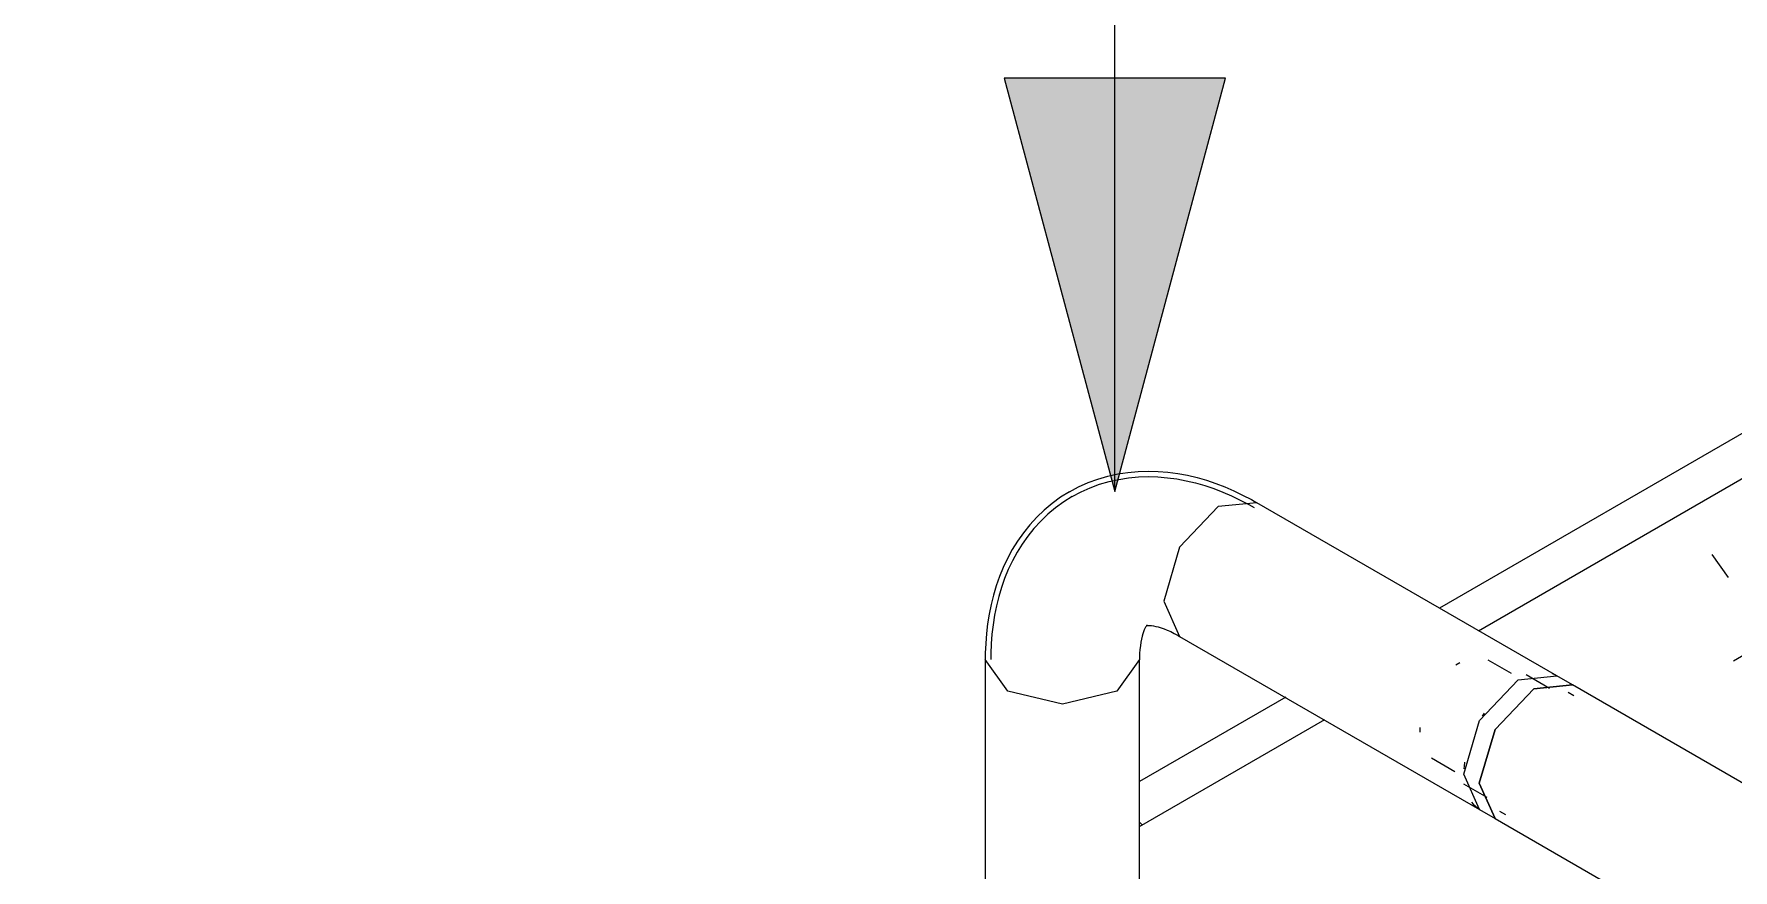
# Model space of a CAD drawing. Header units: millimetres. Extents: x 14944 to 21622, y -31 to 8273.
# Drawn here: x 15747.5 to 16055.9, y 4223.5 to 4375.2 of the extents above; entities that cross this region are included whole.
import ezdxf

# ---------------------------------------------------------------- set-up
doc = ezdxf.new("R2010")
doc.units = ezdxf.units.MM
for name, color, linetype, lineweight in [('A-GENM', 13, 'Continuous', 9), ('G-ANNO-TEXT', 231, 'Continuous', 9), ('G-IMPT', 8, 'Continuous', 9)]:
    doc.layers.add(name, color=color, linetype=linetype, lineweight=lineweight)

# ---------------------------------------------------------------- blocks, each defined once
blk = doc.blocks.new('CRT_MGN_COZ_Fogão a lenha completo - CRT_MGN_COZ_Fogão a lenha completo-5005769-VISTA 3D BANCADA CHURRASQUEIRA')
at = {"layer": 'A-GENM'}
h = blk.add_hatch(dxfattribs=at)
h.set_pattern_fill('FP_83', color=256, style=0, pattern_type=2)
h.set_pattern_definition([(0, (17118.54, 2560.1), (203.2, 29.329), [8.382, -144.018, 8.382, -144.018, -812.8]), (0, (17118.54, 2560.1), (203.2, 29.329), [-304.8, 8.382, -296.418, 8.382, -144.018, -355.6]), (0, (17118.54, 2560.1), (203.2, 29.329), [-762, 8.382, -93.218, 8.382, -245.618]), (135, (17194.74, 2574.765), (-116.2646, 57.60587), [5.927, -101.836, 5.927, -676.572]), (135, (17194.74, 2574.765), (-116.2646, 57.60587), [-113.69, -101.836, 5.927, -209.599, -359.21]), (135, (17194.74, 2574.765), (-116.2646, 57.60587), [-431.052, 5.927, -101.836, 5.927, -245.52]), (135, (17194.74, 2574.765), (-116.2646, 57.60587), [-544.742, -65.915, 5.927, -173.678]), (225, (17220.14, 2633.424), (-86.93524, -145.594), [5.927, -101.836, 5.927, -676.572]), (225, (17220.14, 2633.424), (-86.93524, -145.594), [-113.69, -101.836, 5.927, -209.599, -359.21]), (225, (17220.14, 2633.424), (-86.93524, -145.594), [-431.052, 5.927, -101.836, 5.927, -245.52]), (225, (17220.14, 2633.424), (-86.93524, -145.594), [-544.742, -65.915, 5.927, -173.678])])
h.paths.add_polyline_path([(14951.26, 3655.88), (15920.14, 4215.26), (15920.14, 4223.42), (14944.19, 3659.96)])
h.paths.add_polyline_path([(15948.14, 4231.42), (15981.78, 4250.85), (15974.67, 4254.91), (15948.14, 4239.59), (15948.14, 4235.13)])
h.paths.add_polyline_path([(16009.63, 4266.93), (16782.66, 4713.24), (17270.57, 4431.55), (17277.64, 4435.63), (16782.66, 4721.4), (16002.57, 4271.01), (16009.5, 4267)])
h = blk.add_hatch(dxfattribs=at)
h.set_pattern_fill('FP_85', color=256, style=0, pattern_type=2)
h.set_pattern_definition([(30, (15085.93, 7019.656), (107.763, 103.695), [6.844, -117.59, 6.844, -781.239]), (30, (15085.93, 7019.656), (107.763, 103.695), [-131.278, -117.59, 6.844, -242.024, -414.78]), (30, (15085.93, 7019.656), (107.763, 103.695), [-497.736, 6.844, -117.59, 6.844, -283.502]), (30, (15085.93, 7019.656), (107.763, 103.695), [-629.014, -76.112, 6.844, -200.546]), (125.104, (15139.81, 7071.504), (-118.78964, 86.03927), [5.153, -88.544, 5.153, -588.261]), (125.104, (15139.81, 7071.504), (-118.78964, 86.03927), [-98.85, -88.544, 5.153, -182.241, -312.324]), (125.104, (15139.81, 7071.504), (-118.78964, 86.03927), [-374.788, 5.153, -88.544, 5.153, -213.473]), (125.104, (15139.81, 7071.504), (-118.78964, 86.03927), [-473.639, -57.311, 5.153, -151.008]), (248.794, (15157.77, 7164.83), (-47.00014, -204.0919), [8.193, -140.765, -943.402]), (248.794, (15157.77, 7164.83), (-47.00014, -204.0919), [-148.958, 8.193, -140.765, -794.444]), (248.794, (15157.77, 7164.83), (-47.00014, -204.0919), [-297.916, 8.193, -289.724, -496.527]), (248.794, (15157.77, 7164.83), (-47.00014, -204.0919), [-595.833, 8.193, -140.765, -347.569]), (248.794, (15157.77, 7164.83), (-47.00014, -204.0919), [-744.791, 8.193, -91.113, -248.264]), (248.794, (15157.77, 7164.83), (-47.00014, -204.0919), [-844.096, 8.193, -240.071])])
h.paths.add_polyline_path([(15881.83, 4157.77), (15881.88, 4157.65), (15881.88, 4157.78)])
h.paths.add_polyline_path([(15888.69, 4153.72), (15888.16, 4153.72), (15888.69, 4153.72)])
h.paths.add_polyline_path([(14951.26, 3574.23), (15880.16, 4110.53), (15880.36, 4155.12), (15880.44, 4155.44), (15880.69, 4156.83), (15882.52, 4158.05), (15884.17, 4158.45), (15886, 4158.5), (15888.38, 4157.55), (15888.69, 4157.56), (15889.83, 4156.4), (15889.58, 4154.69), (15888.14, 4153.42), (15889.37, 4154.38), (15890.13, 4155.46), (15890.13, 4116.29), (15911.64, 4128.72), (15912.05, 4166.43), (15914.54, 4170.4), (15919.18, 4173.73), (15920.14, 4174.13), (15920.14, 4215.26), (14951.26, 3655.88), (14951.26, 3578.31)])
h.paths.add_polyline_path([(15881.6, 4111.36), (15881.61, 4111.36), (15881.9, 4153.32), (15882.61, 4153.38), (15882.03, 4153.85), (15881.96, 4154.06), (15881.89, 4153.87), (15881.26, 4153.87), (15881.6, 4153.38), (15881.6, 4113.56)])
h.paths.add_polyline_path([(15956.36, 4154.52), (16052.36, 4209.95), (16009.32, 4235.12), (16008.67, 4235.47), (15981.78, 4250.85), (15948.14, 4231.42), (15948.14, 4174.13), (15950.82, 4172.72), (15954.4, 4169.65), (15956.36, 4166.04), (15956.36, 4158.25)])
h.paths.add_polyline_path([(16080.36, 4226.12), (16782.66, 4631.59), (16782.66, 4713.24), (16009.63, 4266.93), (16079.57, 4226.57)])
for p, q in [((16782.66, 4721.4), (16002.57, 4271.01)), ((16009.63, 4266.93), (16782.66, 4713.24)), ((15974.67, 4254.91), (15948.14, 4239.59)), ((15948.14, 4231.42), (15981.78, 4250.85))]:
    blk.add_line(p, q, dxfattribs=at)
at = {"layer": 'G-IMPT'}
for p, q in [((15969.42, 4290.17), (15962.42, 4289.48)), ((16023.87, 4258.74), (15969.42, 4290.17)), ((15955.42, 4265.92), (16009.87, 4234.49)), ((15920.14, 4261.72), (15920.14, 4167.41)), ((15948.14, 4261.72), (15944.04, 4256)), ((15948.14, 4167.41), (15948.14, 4261.72)), ((16006.26, 4261.1), (16005.55, 4260.7)), ((16015.63, 4259.16), (16011.39, 4261.61)), ((16022.57, 4256.48), (16018.32, 4258.93)), ((16026.7, 4257.1), (16023.87, 4258.74)), ((16026.98, 4255.15), (16025.92, 4255.76)), ((16084.68, 4223.63), (16026.7, 4257.1)), ((15999.01, 4249.37), (15999.01, 4248.55)), ((16010.68, 4251.96), (16010.32, 4251.41)), ((16001.14, 4243.86), (16005.38, 4241.41)), ((16009.87, 4234.49), (16006.97, 4240.9)), ((16006.92, 4239.19), (16011.17, 4236.74)), ((16009.8, 4239.26), (16012.7, 4232.85)), ((16012.7, 4232.85), (16009.8, 4239.26)), ((16009.87, 4234.49), (16012.7, 4232.85)), ((16013.47, 4234.2), (16014.53, 4233.58)), ((16012.7, 4232.85), (16070.68, 4199.38))]:
    blk.add_line(p, q, dxfattribs=at)
for points in [[(15935.42, 4292.15, 0), (15937.09, 4293.04, 0), (15938.82, 4293.81, 0), (15940.58, 4294.46, 0), (15942.38, 4294.99, 0), (15944.2, 4295.39, 0), (15946.03, 4295.67, 0), (15947.87, 4295.84, 0), (15949.69, 4295.9, 0), (15951.51, 4295.85, 0), (15953.3, 4295.71, 0), (15955.08, 4295.47, 0), (15956.84, 4295.14, 0), (15958.57, 4294.72, 0), (15960.28, 4294.23, 0), (15961.96, 4293.67, 0), (15963.61, 4293.03, 0), (15965.24, 4292.33, 0), (15966.85, 4291.56, 0), (15968.43, 4290.73, 0), (15969.42, 4290.17, 0)], [(15935.92, 4291.29, 0), (15937.53, 4292.14, 0), (15939.19, 4292.88, 0), (15940.9, 4293.51, 0), (15942.63, 4294.02, 0), (15944.39, 4294.41, 0), (15946.16, 4294.68, 0), (15947.93, 4294.84, 0), (15949.69, 4294.9, 0), (15951.45, 4294.86, 0), (15953.19, 4294.71, 0), (15954.92, 4294.48, 0), (15956.63, 4294.16, 0), (15958.31, 4293.76, 0), (15959.98, 4293.28, 0), (15961.62, 4292.73, 0), (15963.24, 4292.1, 0), (15964.83, 4291.41, 0), (15966.4, 4290.66, 0), (15967.95, 4289.85, 0), (15968.92, 4289.3, 0)], [(15935.42, 4292.15, 0), (15933.81, 4291.15, 0), (15932.28, 4290.04, 0), (15930.84, 4288.83, 0), (15929.48, 4287.54, 0), (15928.22, 4286.16, 0), (15927.06, 4284.72, 0), (15926, 4283.22, 0), (15925.04, 4281.67, 0), (15924.17, 4280.07, 0), (15923.4, 4278.44, 0), (15922.72, 4276.78, 0), (15922.13, 4275.1, 0), (15921.62, 4273.39, 0), (15921.19, 4271.67, 0), (15920.84, 4269.93, 0), (15920.56, 4268.17, 0), (15920.36, 4266.41, 0), (15920.22, 4264.64, 0), (15920.15, 4262.85, 0), (15920.14, 4261.72, 0)], [(15935.92, 4291.29, 0), (15934.37, 4290.32, 0), (15932.9, 4289.25, 0), (15931.51, 4288.09, 0), (15930.2, 4286.84, 0), (15928.98, 4285.51, 0), (15927.86, 4284.12, 0), (15926.83, 4282.67, 0), (15925.9, 4281.17, 0), (15925.06, 4279.62, 0), (15924.31, 4278.04, 0), (15923.65, 4276.43, 0), (15923.08, 4274.79, 0), (15922.58, 4273.13, 0), (15922.17, 4271.45, 0), (15921.82, 4269.75, 0), (15921.55, 4268.04, 0), (15921.35, 4266.31, 0), (15921.22, 4264.58, 0), (15921.15, 4262.83, 0), (15921.14, 4261.72, 0)], [(15962.42, 4289.48, 0), (15955.42, 4282.09, 0), (15952.52, 4272.33, 0), (15955.42, 4265.92, 0)], [(15949.5, 4267.96, 0), (15949.49, 4267.95, 0), (15949.46, 4267.91, 0), (15949.4, 4267.84, 0), (15949.32, 4267.73, 0), (15949.23, 4267.57, 0), (15949.12, 4267.35, 0), (15948.99, 4267.09, 0), (15948.86, 4266.76, 0), (15948.73, 4266.37, 0), (15948.61, 4265.93, 0), (15948.49, 4265.42, 0), (15948.38, 4264.86, 0), (15948.29, 4264.23, 0), (15948.21, 4263.56, 0), (15948.16, 4262.83, 0), (15948.14, 4262.05, 0), (15948.14, 4261.72, 0)], [(15949.33, 4267.86, 0), (15949.35, 4267.87, 0), (15949.39, 4267.87, 0), (15949.48, 4267.89, 0), (15949.62, 4267.9, 0), (15949.81, 4267.9, 0), (15950.05, 4267.89, 0), (15950.34, 4267.86, 0), (15950.69, 4267.81, 0), (15951.09, 4267.73, 0), (15951.54, 4267.62, 0), (15952.04, 4267.47, 0), (15952.58, 4267.28, 0), (15953.16, 4267.05, 0), (15953.79, 4266.78, 0), (15954.44, 4266.45, 0), (15955.13, 4266.09, 0), (15955.42, 4265.92, 0)], [(15944.04, 4256, 0), (15934.14, 4253.63, 0), (15924.24, 4256, 0), (15920.14, 4261.72, 0)], [(16006.97, 4240.9, 0), (16009.87, 4250.65, 0), (16016.87, 4258.04, 0), (16023.87, 4258.74, 0)], [(16023.87, 4258.74, 0), (16023.41, 4258.97, 0), (16023.06, 4259.11, 0)], [(16026.7, 4257.1, 0), (16019.7, 4256.41, 0), (16012.7, 4249.02, 0), (16009.8, 4239.26, 0)], [(16009.8, 4239.26, 0), (16012.7, 4249.02, 0), (16019.7, 4256.41, 0), (16026.7, 4257.1, 0)], [(16007.14, 4243.11, 0), (16007.05, 4242.38, 0), (16007, 4241.89, 0)], [(16008.37, 4235.84, 0), (16008.67, 4235.47, 0), (16009.87, 4234.49, 0)]]:
    blk.add_polyline3d(points, dxfattribs=at)

msp = doc.modelspace()

# ---------------------------------------------------------------- hatches: boundary and pattern name
at = {"layer": 'G-ANNO-TEXT'}
msp.add_hatch(color=7, dxfattribs=at).paths.add_polyline_path([(15943.64, 4292.22), (15963.74, 4367.22), (15923.55, 4367.22)])

# ---------------------------------------------------------------- linework, layer by layer
at = {"layer": 'G-ANNO-TEXT', "color": 7}
for p, q in [((15943.64, 4292.22), (15943.64, 4538.52)), ((15963.74, 4367.22), (15923.55, 4367.22)), ((15923.55, 4367.22), (15943.64, 4292.22)), ((15943.64, 4292.22), (15963.74, 4367.22))]:
    msp.add_line(p, q, dxfattribs=at)

# ---------------------------------------------------------------- block references
at = {"layer": 'A-GENM'}
msp.add_blockref('CRT_MGN_COZ_Fogão a lenha completo - CRT_MGN_COZ_Fogão a lenha completo-5005769-VISTA 3D BANCADA CHURRASQUEIRA', (0, 0), dxfattribs=at)

doc.saveas('drawing.dxf')
